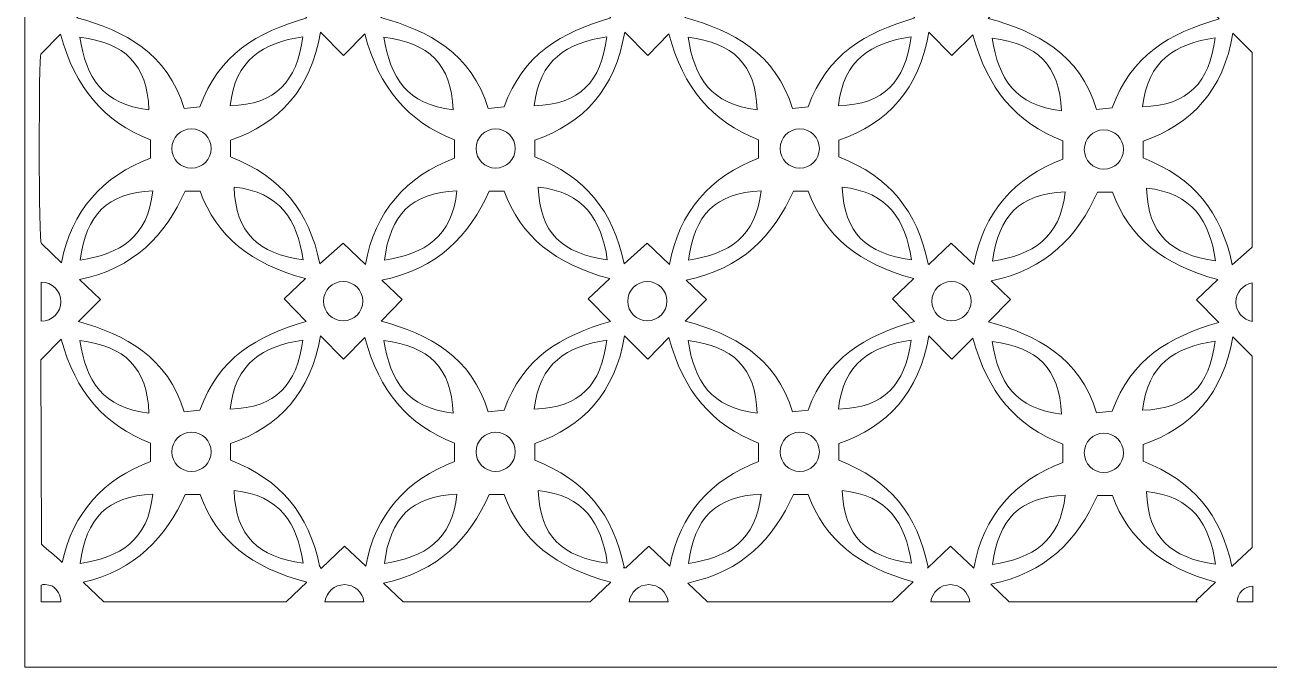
# Model space of a CAD drawing. Header units: centimetres. Extents: x -7.7 to 6.4, y -14.2 to 13.9.
# Drawn here: x -7.68 to -0.64, y -14.25 to -10.61 of the extents above; entities that cross this region are included whole.
import ezdxf

# ---------------------------------------------------------------- set-up
doc = ezdxf.new("R2010")
doc.units = ezdxf.units.CM
doc.header["$MEASUREMENT"] = 0
doc.layers.add('layer 1', color=7, linetype='Continuous')

msp = doc.modelspace()

# ---------------------------------------------------------------- linework, layer by layer
at = {"layer": 'layer 1', "color": 225, "lineweight": 9}
for points, knots in [([(-7.6778, -14.24696), (-7.6778, -5.44101), (-7.6778, 4.7382), (-7.6778, 13.91613), (-7.6778, 13.91613), (-7.6778, 13.91613), (6.39026, 13.91613), (6.39026, 13.91613), (6.39026, 13.91613), (6.39026, 5.27622), (6.39026, -5.18229), (6.39026, -14.24696), (6.39026, -14.24696), (6.39026, -14.24696), (-7.6778, -14.24696), (-7.6778, -14.24696)], [0, 0, 0, 0, 0.2, 0.2, 0.2, 0.2, 0.4, 0.4, 0.4, 0.4, 0.6, 0.6, 0.6, 0.6, 1, 1, 1, 1]), ([(-7.35885, -10.33803), (-7.35885, -10.33803), (-7.25078, -10.44023), (-7.25078, -10.44023), (-7.25078, -10.44023), (-7.25078, -10.44023), (-7.38342, -10.57453), (-7.38342, -10.57453), (-7.38342, -10.57453), (-7.11398, -10.64768), (-6.87074, -10.77521), (-6.77705, -11.08823), (-6.77705, -11.08823), (-6.77705, -11.08823), (-6.68785, -11.07799), (-6.68785, -11.07799), (-6.68785, -11.07799), (-6.58042, -10.78141), (-6.3675, -10.65722), (-6.08425, -10.57576), (-6.08425, -10.57576), (-6.08425, -10.57576), (-6.21205, -10.44636), (-6.21205, -10.44636), (-6.21205, -10.44636), (-6.21205, -10.44636), (-6.09255, -10.33334), (-6.09255, -10.33334), (-6.09255, -10.33334), (-6.40151, -10.25074), (-6.59391, -10.09558), (-6.68748, -9.839), (-6.68748, -9.839), (-6.68748, -9.839), (-6.77188, -9.83932), (-6.77188, -9.83932), (-6.77188, -9.83932), (-6.8806, -10.08531), (-7.05774, -10.2727), (-7.35885, -10.33803)], [0, 0, 0, 0, 0.0909091, 0.0909091, 0.0909091, 0.0909091, 0.1818182, 0.1818182, 0.1818182, 0.1818182, 0.2727273, 0.2727273, 0.2727273, 0.2727273, 0.3636364, 0.3636364, 0.3636364, 0.3636364, 0.4545455, 0.4545455, 0.4545455, 0.4545455, 0.5454545, 0.5454545, 0.5454545, 0.5454545, 0.6363636, 0.6363636, 0.6363636, 0.6363636, 0.7272727, 0.7272727, 0.7272727, 0.7272727, 0.8181818, 0.8181818, 0.8181818, 0.8181818, 1, 1, 1, 1]), ([(-5.66578, -10.57392), (-5.39545, -10.64698), (-5.15109, -10.77434), (-5.05715, -11.08823), (-5.05715, -11.08823), (-5.05715, -11.08823), (-4.96795, -11.07799), (-4.96795, -11.07799), (-4.96795, -11.07799), (-4.86052, -10.78141), (-4.6476, -10.65722), (-4.36434, -10.57576), (-4.36434, -10.57576), (-4.36434, -10.57576), (-4.49215, -10.44636), (-4.49215, -10.44636), (-4.49215, -10.44636), (-4.49215, -10.44636), (-4.37265, -10.33335), (-4.37265, -10.33335), (-4.37265, -10.33335), (-4.6816, -10.25075), (-4.87401, -10.09558), (-4.96758, -9.839), (-4.96758, -9.839), (-4.96758, -9.839), (-5.05197, -9.83932), (-5.05197, -9.83932), (-5.05197, -9.83932), (-5.1628, -10.09006), (-5.3447, -10.27992), (-5.65652, -10.34169), (-5.65652, -10.34169), (-5.65652, -10.34169), (-5.54335, -10.44914), (-5.54335, -10.44914), (-5.54335, -10.44914), (-5.54335, -10.44914), (-5.66578, -10.57392), (-5.66578, -10.57392)], [0, 0, 0, 0, 0.0909091, 0.0909091, 0.0909091, 0.0909091, 0.1818182, 0.1818182, 0.1818182, 0.1818182, 0.2727273, 0.2727273, 0.2727273, 0.2727273, 0.3636364, 0.3636364, 0.3636364, 0.3636364, 0.4545455, 0.4545455, 0.4545455, 0.4545455, 0.5454545, 0.5454545, 0.5454545, 0.5454545, 0.6363636, 0.6363636, 0.6363636, 0.6363636, 0.7272727, 0.7272727, 0.7272727, 0.7272727, 0.8181818, 0.8181818, 0.8181818, 0.8181818, 1, 1, 1, 1]), ([(-3.94587, -10.57392), (-3.67555, -10.64698), (-3.43119, -10.77434), (-3.33724, -11.08823), (-3.33724, -11.08823), (-3.33724, -11.08823), (-3.24804, -11.07799), (-3.24804, -11.07799), (-3.24804, -11.07799), (-3.14061, -10.78141), (-2.92769, -10.65722), (-2.64444, -10.57576), (-2.64444, -10.57576), (-2.64444, -10.57576), (-2.77224, -10.44636), (-2.77224, -10.44636), (-2.77224, -10.44636), (-2.77224, -10.44636), (-2.65275, -10.33335), (-2.65275, -10.33335), (-2.65275, -10.33335), (-2.9617, -10.25075), (-3.15411, -10.09558), (-3.24767, -9.839), (-3.24767, -9.839), (-3.24767, -9.839), (-3.33207, -9.83932), (-3.33207, -9.83932), (-3.33207, -9.83932), (-3.44289, -10.09006), (-3.6248, -10.27992), (-3.93662, -10.34169), (-3.93662, -10.34169), (-3.93662, -10.34169), (-3.82345, -10.44914), (-3.82345, -10.44914), (-3.82345, -10.44914), (-3.82345, -10.44914), (-3.94587, -10.57392), (-3.94587, -10.57392)], [0, 0, 0, 0, 0.0909091, 0.0909091, 0.0909091, 0.0909091, 0.1818182, 0.1818182, 0.1818182, 0.1818182, 0.2727273, 0.2727273, 0.2727273, 0.2727273, 0.3636364, 0.3636364, 0.3636364, 0.3636364, 0.4545455, 0.4545455, 0.4545455, 0.4545455, 0.5454545, 0.5454545, 0.5454545, 0.5454545, 0.6363636, 0.6363636, 0.6363636, 0.6363636, 0.7272727, 0.7272727, 0.7272727, 0.7272727, 0.8181818, 0.8181818, 0.8181818, 0.8181818, 1, 1, 1, 1]), ([(-2.23036, -10.5784), (-1.95829, -10.65127), (-1.71179, -10.7783), (-1.61734, -11.09389), (-1.61734, -11.09389), (-1.61734, -11.09389), (-1.52814, -11.08365), (-1.52814, -11.08365), (-1.52814, -11.08365), (-1.42071, -10.78707), (-1.20779, -10.66288), (-0.92454, -10.58142), (-0.92454, -10.58142), (-0.92454, -10.58142), (-1.05234, -10.45202), (-1.05234, -10.45202), (-1.05234, -10.45202), (-1.05234, -10.45202), (-0.93284, -10.33901), (-0.93284, -10.33901), (-0.93284, -10.33901), (-1.2418, -10.25641), (-1.4342, -10.10124), (-1.52777, -9.84466), (-1.52777, -9.84466), (-1.52777, -9.84466), (-1.61216, -9.84498), (-1.61216, -9.84498), (-1.61216, -9.84498), (-1.7224, -10.0944), (-1.903, -10.28357), (-2.21181, -10.34635), (-2.21181, -10.34635), (-2.21181, -10.34635), (-2.10354, -10.44914), (-2.10354, -10.44914), (-2.10354, -10.44914), (-2.10354, -10.44914), (-2.23036, -10.5784), (-2.23036, -10.5784)], [0, 0, 0, 0, 0.0909091, 0.0909091, 0.0909091, 0.0909091, 0.1818182, 0.1818182, 0.1818182, 0.1818182, 0.2727273, 0.2727273, 0.2727273, 0.2727273, 0.3636364, 0.3636364, 0.3636364, 0.3636364, 0.4545455, 0.4545455, 0.4545455, 0.4545455, 0.5454545, 0.5454545, 0.5454545, 0.5454545, 0.6363636, 0.6363636, 0.6363636, 0.6363636, 0.7272727, 0.7272727, 0.7272727, 0.7272727, 0.8181818, 0.8181818, 0.8181818, 0.8181818, 1, 1, 1, 1]), ([(-7.58762, -10.78127), (-7.58762, -10.78127), (-7.47554, -10.6678), (-7.47554, -10.6678), (-7.47554, -10.6678), (-7.39318, -10.97255), (-7.23362, -11.1602), (-6.96836, -11.26507), (-6.96836, -11.26507), (-6.96836, -11.26507), (-6.96827, -11.36945), (-6.96827, -11.36945), (-6.96827, -11.36945), (-7.23666, -11.46729), (-7.41674, -11.67001), (-7.47016, -11.9599), (-7.47016, -11.9599), (-7.47016, -11.9599), (-7.58432, -11.85195), (-7.58432, -11.85195), (-7.58432, -11.85195), (-7.6002, -11.86702), (-7.59952, -10.76914), (-7.58762, -10.78127)], [0, 0, 0, 0, 0.1428571, 0.1428571, 0.1428571, 0.1428571, 0.2857143, 0.2857143, 0.2857143, 0.2857143, 0.4285714, 0.4285714, 0.4285714, 0.4285714, 0.5714286, 0.5714286, 0.5714286, 0.5714286, 0.7142857, 0.7142857, 0.7142857, 0.7142857, 1, 1, 1, 1]), ([(-7.36706, -10.68441), (-7.33176, -10.91208), (-7.2377, -11.06651), (-6.97613, -11.09475), (-6.97613, -11.09475), (-6.98628, -10.8342), (-7.11226, -10.71843), (-7.36706, -10.68441)], [0, 0, 0, 0, 0.3333333, 0.3333333, 0.3333333, 0.3333333, 1, 1, 1, 1]), ([(-6.10639, -10.68209), (-6.33406, -10.71738), (-6.48849, -10.81143), (-6.51674, -11.07301), (-6.51674, -11.07301), (-6.25618, -11.06287), (-6.14041, -10.93687), (-6.10639, -10.68209)], [0, 0, 0, 0, 0.3333333, 0.3333333, 0.3333333, 0.3333333, 1, 1, 1, 1]), ([(-5.75193, -11.9692), (-5.70067, -11.67435), (-5.51962, -11.46833), (-5.24837, -11.36945), (-5.24837, -11.36945), (-5.24837, -11.36945), (-5.24846, -11.26507), (-5.24846, -11.26507), (-5.24846, -11.26507), (-5.51423, -11.15999), (-5.67391, -10.97182), (-5.75613, -10.66602), (-5.75613, -10.66602), (-5.75613, -10.66602), (-5.87521, -10.7874), (-5.87521, -10.7874), (-5.87521, -10.7874), (-5.87521, -10.7874), (-6.00561, -10.65538), (-6.00561, -10.65538), (-6.00561, -10.65538), (-6.05959, -10.97878), (-6.23945, -11.17194), (-6.51423, -11.2669), (-6.51423, -11.2669), (-6.51423, -11.2669), (-6.51423, -11.36167), (-6.51423, -11.36167), (-6.51423, -11.36167), (-6.22723, -11.47348), (-6.07172, -11.66626), (-6.00929, -11.96649), (-6.00929, -11.96649), (-6.00929, -11.96649), (-5.87851, -11.84903), (-5.87851, -11.84903), (-5.87851, -11.84903), (-5.87851, -11.84903), (-5.75193, -11.9692), (-5.75193, -11.9692)], [0, 0, 0, 0, 0.0909091, 0.0909091, 0.0909091, 0.0909091, 0.1818182, 0.1818182, 0.1818182, 0.1818182, 0.2727273, 0.2727273, 0.2727273, 0.2727273, 0.3636364, 0.3636364, 0.3636364, 0.3636364, 0.4545455, 0.4545455, 0.4545455, 0.4545455, 0.5454545, 0.5454545, 0.5454545, 0.5454545, 0.6363636, 0.6363636, 0.6363636, 0.6363636, 0.7272727, 0.7272727, 0.7272727, 0.7272727, 0.8181818, 0.8181818, 0.8181818, 0.8181818, 1, 1, 1, 1]), ([(-5.64715, -10.68441), (-5.61186, -10.91208), (-5.5178, -11.06651), (-5.25622, -11.09475), (-5.25622, -11.09475), (-5.26637, -10.8342), (-5.39236, -10.71843), (-5.64715, -10.68441)], [0, 0, 0, 0, 0.3333333, 0.3333333, 0.3333333, 0.3333333, 1, 1, 1, 1]), ([(-4.38649, -10.68209), (-4.61416, -10.71738), (-4.76859, -10.81143), (-4.79683, -11.07301), (-4.79683, -11.07301), (-4.53628, -11.06287), (-4.42051, -10.93687), (-4.38649, -10.68209)], [0, 0, 0, 0, 0.3333333, 0.3333333, 0.3333333, 0.3333333, 1, 1, 1, 1]), ([(-4.03203, -11.9692), (-3.98077, -11.67435), (-3.79972, -11.46833), (-3.52846, -11.36945), (-3.52846, -11.36945), (-3.52846, -11.36945), (-3.52855, -11.26507), (-3.52855, -11.26507), (-3.52855, -11.26507), (-3.79433, -11.15999), (-3.954, -10.97182), (-4.03622, -10.66602), (-4.03622, -10.66602), (-4.03622, -10.66602), (-4.15531, -10.7874), (-4.15531, -10.7874), (-4.15531, -10.7874), (-4.15531, -10.7874), (-4.2857, -10.65538), (-4.2857, -10.65538), (-4.2857, -10.65538), (-4.33969, -10.97878), (-4.51955, -11.17194), (-4.79433, -11.2669), (-4.79433, -11.2669), (-4.79433, -11.2669), (-4.79433, -11.36167), (-4.79433, -11.36167), (-4.79433, -11.36167), (-4.50733, -11.47348), (-4.35182, -11.66626), (-4.28939, -11.96649), (-4.28939, -11.96649), (-4.28939, -11.96649), (-4.15861, -11.84903), (-4.15861, -11.84903), (-4.15861, -11.84903), (-4.15861, -11.84903), (-4.03203, -11.9692), (-4.03203, -11.9692)], [0, 0, 0, 0, 0.0909091, 0.0909091, 0.0909091, 0.0909091, 0.1818182, 0.1818182, 0.1818182, 0.1818182, 0.2727273, 0.2727273, 0.2727273, 0.2727273, 0.3636364, 0.3636364, 0.3636364, 0.3636364, 0.4545455, 0.4545455, 0.4545455, 0.4545455, 0.5454545, 0.5454545, 0.5454545, 0.5454545, 0.6363636, 0.6363636, 0.6363636, 0.6363636, 0.7272727, 0.7272727, 0.7272727, 0.7272727, 0.8181818, 0.8181818, 0.8181818, 0.8181818, 1, 1, 1, 1]), ([(-3.92725, -10.68441), (-3.89195, -10.91208), (-3.79789, -11.06651), (-3.53632, -11.09475), (-3.53632, -11.09475), (-3.54647, -10.8342), (-3.67245, -10.71843), (-3.92725, -10.68441)], [0, 0, 0, 0, 0.3333333, 0.3333333, 0.3333333, 0.3333333, 1, 1, 1, 1]), ([(-2.66659, -10.68209), (-2.89425, -10.71738), (-3.04868, -10.81143), (-3.07693, -11.07301), (-3.07693, -11.07301), (-2.81637, -11.06287), (-2.70061, -10.93687), (-2.66659, -10.68209)], [0, 0, 0, 0, 0.3333333, 0.3333333, 0.3333333, 0.3333333, 1, 1, 1, 1]), ([(-2.5696, -11.96596), (-2.5696, -11.96596), (-2.56602, -11.96943), (-2.56602, -11.96943), (-2.56602, -11.96943), (-2.56602, -11.96943), (-2.4387, -11.84903), (-2.4387, -11.84903), (-2.4387, -11.84903), (-2.4387, -11.84903), (-2.31129, -11.96999), (-2.31129, -11.96999), (-2.31129, -11.96999), (-2.25889, -11.67774), (-2.07833, -11.47345), (-1.80856, -11.37511), (-1.80856, -11.37511), (-1.80856, -11.37511), (-1.80865, -11.27073), (-1.80865, -11.27073), (-1.80865, -11.27073), (-2.07467, -11.16556), (-2.2344, -10.97714), (-2.31655, -10.67085), (-2.31655, -10.67085), (-2.31655, -10.67085), (-2.43541, -10.7874), (-2.43541, -10.7874), (-2.43541, -10.7874), (-2.43541, -10.7874), (-2.5658, -10.65538), (-2.5658, -10.65538), (-2.5658, -10.65538), (-2.61978, -10.97878), (-2.79965, -11.17194), (-3.07442, -11.2669), (-3.07442, -11.2669), (-3.07442, -11.2669), (-3.07442, -11.36167), (-3.07442, -11.36167), (-3.07442, -11.36167), (-2.78759, -11.47342), (-2.6321, -11.66604), (-2.5696, -11.96596)], [0, 0, 0, 0, 0.0833333, 0.0833333, 0.0833333, 0.0833333, 0.1666667, 0.1666667, 0.1666667, 0.1666667, 0.25, 0.25, 0.25, 0.25, 0.3333333, 0.3333333, 0.3333333, 0.3333333, 0.4166667, 0.4166667, 0.4166667, 0.4166667, 0.5, 0.5, 0.5, 0.5, 0.5833333, 0.5833333, 0.5833333, 0.5833333, 0.6666667, 0.6666667, 0.6666667, 0.6666667, 0.75, 0.75, 0.75, 0.75, 0.8333333, 0.8333333, 0.8333333, 0.8333333, 1, 1, 1, 1]), ([(-2.20734, -10.69007), (-2.17205, -10.91774), (-2.07799, -11.07217), (-1.81641, -11.10041), (-1.81641, -11.10041), (-1.82656, -10.83986), (-1.95255, -10.72409), (-2.20734, -10.69007)], [0, 0, 0, 0, 0.3333333, 0.3333333, 0.3333333, 0.3333333, 1, 1, 1, 1]), ([(-0.94668, -10.68775), (-1.17435, -10.72304), (-1.32878, -10.81709), (-1.35703, -11.07867), (-1.35703, -11.07867), (-1.09647, -11.06853), (-0.9807, -10.94253), (-0.94668, -10.68775)], [0, 0, 0, 0, 0.3333333, 0.3333333, 0.3333333, 0.3333333, 1, 1, 1, 1]), ([(-0.73711, -10.77118), (-0.73711, -10.77118), (-0.73711, -11.87201), (-0.73711, -11.87201), (-0.73711, -11.87201), (-0.73711, -11.87201), (-0.84958, -11.97215), (-0.84958, -11.97215), (-0.84958, -11.97215), (-0.91201, -11.67192), (-1.06752, -11.47914), (-1.35452, -11.36733), (-1.35452, -11.36733), (-1.35452, -11.36733), (-1.35452, -11.27256), (-1.35452, -11.27256), (-1.35452, -11.27256), (-1.07974, -11.1776), (-0.89988, -10.98444), (-0.84589, -10.66104), (-0.84589, -10.66104), (-0.84589, -10.66104), (-0.73711, -10.77118), (-0.73711, -10.77118)], [0, 0, 0, 0, 0.1428571, 0.1428571, 0.1428571, 0.1428571, 0.2857143, 0.2857143, 0.2857143, 0.2857143, 0.4285714, 0.4285714, 0.4285714, 0.4285714, 0.5714286, 0.5714286, 0.5714286, 0.5714286, 0.7142857, 0.7142857, 0.7142857, 0.7142857, 1, 1, 1, 1]), ([(-6.62459, -11.31373), (-6.62459, -11.2526), (-6.67444, -11.20275), (-6.73557, -11.20275), (-6.73557, -11.20275), (-6.7967, -11.20275), (-6.84655, -11.2526), (-6.84655, -11.31373), (-6.84655, -11.31373), (-6.84655, -11.37486), (-6.7967, -11.42471), (-6.73557, -11.42471), (-6.73557, -11.42471), (-6.67444, -11.42471), (-6.62459, -11.37486), (-6.62459, -11.31373)], [0, 0, 0, 0, 0.2, 0.2, 0.2, 0.2, 0.4, 0.4, 0.4, 0.4, 0.6, 0.6, 0.6, 0.6, 1, 1, 1, 1]), ([(-4.90469, -11.31373), (-4.90469, -11.2526), (-4.95454, -11.20275), (-5.01567, -11.20275), (-5.01567, -11.20275), (-5.0768, -11.20275), (-5.12665, -11.2526), (-5.12665, -11.31373), (-5.12665, -11.31373), (-5.12665, -11.37486), (-5.0768, -11.42471), (-5.01567, -11.42471), (-5.01567, -11.42471), (-4.95454, -11.42471), (-4.90469, -11.37486), (-4.90469, -11.31373)], [0, 0, 0, 0, 0.2, 0.2, 0.2, 0.2, 0.4, 0.4, 0.4, 0.4, 0.6, 0.6, 0.6, 0.6, 1, 1, 1, 1]), ([(-3.18478, -11.31373), (-3.18478, -11.2526), (-3.23463, -11.20275), (-3.29577, -11.20275), (-3.29577, -11.20275), (-3.35689, -11.20275), (-3.40674, -11.2526), (-3.40674, -11.31373), (-3.40674, -11.31373), (-3.40674, -11.37486), (-3.35689, -11.42471), (-3.29577, -11.42471), (-3.29577, -11.42471), (-3.23463, -11.42471), (-3.18478, -11.37486), (-3.18478, -11.31373)], [0, 0, 0, 0, 0.2, 0.2, 0.2, 0.2, 0.4, 0.4, 0.4, 0.4, 0.6, 0.6, 0.6, 0.6, 1, 1, 1, 1]), ([(-1.46488, -11.31939), (-1.46488, -11.25826), (-1.51473, -11.20841), (-1.57586, -11.20841), (-1.57586, -11.20841), (-1.63699, -11.20841), (-1.68684, -11.25826), (-1.68684, -11.31939), (-1.68684, -11.31939), (-1.68684, -11.38052), (-1.63699, -11.43037), (-1.57586, -11.43037), (-1.57586, -11.43037), (-1.51473, -11.43037), (-1.46488, -11.38052), (-1.46488, -11.31939)], [0, 0, 0, 0, 0.2, 0.2, 0.2, 0.2, 0.4, 0.4, 0.4, 0.4, 0.6, 0.6, 0.6, 0.6, 1, 1, 1, 1]), ([(-6.10407, -11.94275), (-6.13936, -11.71507), (-6.23342, -11.56065), (-6.495, -11.5324), (-6.495, -11.5324), (-6.48485, -11.79296), (-6.35886, -11.90873), (-6.10407, -11.94275)], [0, 0, 0, 0, 0.3333333, 0.3333333, 0.3333333, 0.3333333, 1, 1, 1, 1]), ([(-4.38416, -11.94275), (-4.41946, -11.71507), (-4.51351, -11.56065), (-4.77509, -11.5324), (-4.77509, -11.5324), (-4.76494, -11.79296), (-4.63896, -11.90873), (-4.38416, -11.94275)], [0, 0, 0, 0, 0.3333333, 0.3333333, 0.3333333, 0.3333333, 1, 1, 1, 1]), ([(-2.66426, -11.94275), (-2.69955, -11.71507), (-2.79361, -11.56065), (-3.05519, -11.5324), (-3.05519, -11.5324), (-3.04504, -11.79296), (-2.91905, -11.90873), (-2.66426, -11.94275)], [0, 0, 0, 0, 0.3333333, 0.3333333, 0.3333333, 0.3333333, 1, 1, 1, 1]), ([(-0.94435, -11.94841), (-0.97965, -11.72074), (-1.07371, -11.56631), (-1.33529, -11.53806), (-1.33529, -11.53806), (-1.32513, -11.79862), (-1.19915, -11.91439), (-0.94435, -11.94841)], [0, 0, 0, 0, 0.3333333, 0.3333333, 0.3333333, 0.3333333, 1, 1, 1, 1]), ([(-7.36888, -12.05568), (-7.36888, -12.05568), (-7.25078, -12.16736), (-7.25078, -12.16736), (-7.25078, -12.16736), (-7.25078, -12.16736), (-7.37441, -12.29254), (-7.37441, -12.29254), (-7.37441, -12.29254), (-7.10858, -12.3661), (-6.86969, -12.49424), (-6.77705, -12.80377), (-6.77705, -12.80377), (-6.77705, -12.80377), (-6.68785, -12.79352), (-6.68785, -12.79352), (-6.68785, -12.79352), (-6.58067, -12.49763), (-6.36849, -12.37332), (-6.08621, -12.29186), (-6.08621, -12.29186), (-6.08621, -12.29186), (-6.21205, -12.16445), (-6.21205, -12.16445), (-6.21205, -12.16445), (-6.21205, -12.16445), (-6.09045, -12.04944), (-6.09045, -12.04944), (-6.09045, -12.04944), (-6.40062, -11.96699), (-6.5937, -11.8117), (-6.68748, -11.55453), (-6.68748, -11.55453), (-6.68748, -11.55453), (-6.77188, -11.55486), (-6.77188, -11.55486), (-6.77188, -11.55486), (-6.8818, -11.80357), (-7.06168, -11.99236), (-7.36888, -12.05568)], [0, 0, 0, 0, 0.0909091, 0.0909091, 0.0909091, 0.0909091, 0.1818182, 0.1818182, 0.1818182, 0.1818182, 0.2727273, 0.2727273, 0.2727273, 0.2727273, 0.3636364, 0.3636364, 0.3636364, 0.3636364, 0.4545455, 0.4545455, 0.4545455, 0.4545455, 0.5454545, 0.5454545, 0.5454545, 0.5454545, 0.6363636, 0.6363636, 0.6363636, 0.6363636, 0.7272727, 0.7272727, 0.7272727, 0.7272727, 0.8181818, 0.8181818, 0.8181818, 0.8181818, 1, 1, 1, 1]), ([(-7.36473, -11.94507), (-7.13706, -11.90978), (-6.98263, -11.81572), (-6.95438, -11.55414), (-6.95438, -11.55414), (-7.21494, -11.56429), (-7.33071, -11.69028), (-7.36473, -11.94507)], [0, 0, 0, 0, 0.3333333, 0.3333333, 0.3333333, 0.3333333, 1, 1, 1, 1]), ([(-5.66379, -12.28999), (-5.39425, -12.36313), (-5.15086, -12.49064), (-5.05715, -12.80377), (-5.05715, -12.80377), (-5.05715, -12.80377), (-4.96795, -12.79352), (-4.96795, -12.79352), (-4.96795, -12.79352), (-4.86077, -12.49763), (-4.64858, -12.37332), (-4.36631, -12.29186), (-4.36631, -12.29186), (-4.36631, -12.29186), (-4.49215, -12.16445), (-4.49215, -12.16445), (-4.49215, -12.16445), (-4.49215, -12.16445), (-4.37054, -12.04945), (-4.37054, -12.04945), (-4.37054, -12.04945), (-4.68073, -11.96699), (-4.8738, -11.8117), (-4.96758, -11.55453), (-4.96758, -11.55453), (-4.96758, -11.55453), (-5.05197, -11.55486), (-5.05197, -11.55486), (-5.05197, -11.55486), (-5.16306, -11.8062), (-5.34559, -11.99635), (-5.65877, -12.05765), (-5.65877, -12.05765), (-5.65877, -12.05765), (-5.54335, -12.16723), (-5.54335, -12.16723), (-5.54335, -12.16723), (-5.54335, -12.16723), (-5.66379, -12.28999), (-5.66379, -12.28999)], [0, 0, 0, 0, 0.0909091, 0.0909091, 0.0909091, 0.0909091, 0.1818182, 0.1818182, 0.1818182, 0.1818182, 0.2727273, 0.2727273, 0.2727273, 0.2727273, 0.3636364, 0.3636364, 0.3636364, 0.3636364, 0.4545455, 0.4545455, 0.4545455, 0.4545455, 0.5454545, 0.5454545, 0.5454545, 0.5454545, 0.6363636, 0.6363636, 0.6363636, 0.6363636, 0.7272727, 0.7272727, 0.7272727, 0.7272727, 0.8181818, 0.8181818, 0.8181818, 0.8181818, 1, 1, 1, 1]), ([(-5.64482, -11.94507), (-5.41716, -11.90978), (-5.26273, -11.81572), (-5.23448, -11.55414), (-5.23448, -11.55414), (-5.49504, -11.56429), (-5.6108, -11.69028), (-5.64482, -11.94507)], [0, 0, 0, 0, 0.3333333, 0.3333333, 0.3333333, 0.3333333, 1, 1, 1, 1]), ([(-3.94388, -12.28999), (-3.67435, -12.36313), (-3.43096, -12.49064), (-3.33724, -12.80377), (-3.33724, -12.80377), (-3.33724, -12.80377), (-3.24804, -12.79352), (-3.24804, -12.79352), (-3.24804, -12.79352), (-3.14086, -12.49763), (-2.92868, -12.37332), (-2.6464, -12.29186), (-2.6464, -12.29186), (-2.6464, -12.29186), (-2.77224, -12.16445), (-2.77224, -12.16445), (-2.77224, -12.16445), (-2.77224, -12.16445), (-2.65064, -12.04945), (-2.65064, -12.04945), (-2.65064, -12.04945), (-2.96083, -11.96699), (-3.15389, -11.8117), (-3.24767, -11.55453), (-3.24767, -11.55453), (-3.24767, -11.55453), (-3.33207, -11.55486), (-3.33207, -11.55486), (-3.33207, -11.55486), (-3.44316, -11.8062), (-3.62568, -11.99635), (-3.93886, -12.05765), (-3.93886, -12.05765), (-3.93886, -12.05765), (-3.82345, -12.16723), (-3.82345, -12.16723), (-3.82345, -12.16723), (-3.82345, -12.16723), (-3.94388, -12.28999), (-3.94388, -12.28999)], [0, 0, 0, 0, 0.0909091, 0.0909091, 0.0909091, 0.0909091, 0.1818182, 0.1818182, 0.1818182, 0.1818182, 0.2727273, 0.2727273, 0.2727273, 0.2727273, 0.3636364, 0.3636364, 0.3636364, 0.3636364, 0.4545455, 0.4545455, 0.4545455, 0.4545455, 0.5454545, 0.5454545, 0.5454545, 0.5454545, 0.6363636, 0.6363636, 0.6363636, 0.6363636, 0.7272727, 0.7272727, 0.7272727, 0.7272727, 0.8181818, 0.8181818, 0.8181818, 0.8181818, 1, 1, 1, 1]), ([(-3.92492, -11.94507), (-3.69725, -11.90978), (-3.54282, -11.81572), (-3.51458, -11.55414), (-3.51458, -11.55414), (-3.77513, -11.56429), (-3.8909, -11.69028), (-3.92492, -11.94507)], [0, 0, 0, 0, 0.3333333, 0.3333333, 0.3333333, 0.3333333, 1, 1, 1, 1]), ([(-2.22838, -12.29447), (-1.95709, -12.36742), (-1.71156, -12.4946), (-1.61734, -12.80943), (-1.61734, -12.80943), (-1.61734, -12.80943), (-1.52814, -12.79919), (-1.52814, -12.79919), (-1.52814, -12.79919), (-1.42096, -12.50329), (-1.20877, -12.37898), (-0.9265, -12.29752), (-0.9265, -12.29752), (-0.9265, -12.29752), (-1.05234, -12.17011), (-1.05234, -12.17011), (-1.05234, -12.17011), (-1.05234, -12.17011), (-0.93074, -12.05511), (-0.93074, -12.05511), (-0.93074, -12.05511), (-1.24092, -11.97265), (-1.43399, -11.81736), (-1.52777, -11.56019), (-1.52777, -11.56019), (-1.52777, -11.56019), (-1.61216, -11.56052), (-1.61216, -11.56052), (-1.61216, -11.56052), (-1.72267, -11.81053), (-1.90386, -12.00001), (-2.21402, -12.06234), (-2.21402, -12.06234), (-2.21402, -12.06234), (-2.10354, -12.16723), (-2.10354, -12.16723), (-2.10354, -12.16723), (-2.10354, -12.16723), (-2.22838, -12.29447), (-2.22838, -12.29447)], [0, 0, 0, 0, 0.0909091, 0.0909091, 0.0909091, 0.0909091, 0.1818182, 0.1818182, 0.1818182, 0.1818182, 0.2727273, 0.2727273, 0.2727273, 0.2727273, 0.3636364, 0.3636364, 0.3636364, 0.3636364, 0.4545455, 0.4545455, 0.4545455, 0.4545455, 0.5454545, 0.5454545, 0.5454545, 0.5454545, 0.6363636, 0.6363636, 0.6363636, 0.6363636, 0.7272727, 0.7272727, 0.7272727, 0.7272727, 0.8181818, 0.8181818, 0.8181818, 0.8181818, 1, 1, 1, 1]), ([(-2.20502, -11.95073), (-1.97735, -11.91544), (-1.82292, -11.82138), (-1.79467, -11.5598), (-1.79467, -11.5598), (-2.05523, -11.56995), (-2.17099, -11.69594), (-2.20502, -11.95073)], [0, 0, 0, 0, 0.3333333, 0.3333333, 0.3333333, 0.3333333, 1, 1, 1, 1]), ([(-7.58512, -12.0692), (-7.524, -12.0692), (-7.47414, -12.11905), (-7.47414, -12.18018), (-7.47414, -12.18018), (-7.47414, -12.24131), (-7.524, -12.29116), (-7.58512, -12.29116), (-7.58512, -12.29116), (-7.58512, -12.29116), (-7.58512, -12.0692), (-7.58512, -12.0692)], [0, 0, 0, 0, 0.25, 0.25, 0.25, 0.25, 0.5, 0.5, 0.5, 0.5, 1, 1, 1, 1]), ([(-5.76672, -12.17726), (-5.76672, -12.11613), (-5.81658, -12.06628), (-5.87771, -12.06628), (-5.87771, -12.06628), (-5.93883, -12.06628), (-5.98869, -12.11613), (-5.98869, -12.17726), (-5.98869, -12.17726), (-5.98869, -12.23839), (-5.93883, -12.28824), (-5.87771, -12.28824), (-5.87771, -12.28824), (-5.81658, -12.28824), (-5.76672, -12.23839), (-5.76672, -12.17726)], [0, 0, 0, 0, 0.2, 0.2, 0.2, 0.2, 0.4, 0.4, 0.4, 0.4, 0.6, 0.6, 0.6, 0.6, 1, 1, 1, 1]), ([(-4.04682, -12.17726), (-4.04682, -12.11613), (-4.09667, -12.06628), (-4.1578, -12.06628), (-4.1578, -12.06628), (-4.21893, -12.06628), (-4.26878, -12.11613), (-4.26878, -12.17726), (-4.26878, -12.17726), (-4.26878, -12.23839), (-4.21893, -12.28824), (-4.1578, -12.28824), (-4.1578, -12.28824), (-4.09667, -12.28824), (-4.04682, -12.23839), (-4.04682, -12.17726)], [0, 0, 0, 0, 0.2, 0.2, 0.2, 0.2, 0.4, 0.4, 0.4, 0.4, 0.6, 0.6, 0.6, 0.6, 1, 1, 1, 1]), ([(-2.32691, -12.17726), (-2.32691, -12.11613), (-2.37677, -12.06628), (-2.4379, -12.06628), (-2.4379, -12.06628), (-2.49903, -12.06628), (-2.54888, -12.11613), (-2.54888, -12.17726), (-2.54888, -12.17726), (-2.54888, -12.23839), (-2.49903, -12.28824), (-2.4379, -12.28824), (-2.4379, -12.28824), (-2.37677, -12.28824), (-2.32691, -12.23839), (-2.32691, -12.17726)], [0, 0, 0, 0, 0.2, 0.2, 0.2, 0.2, 0.4, 0.4, 0.4, 0.4, 0.6, 0.6, 0.6, 0.6, 1, 1, 1, 1]), ([(-0.73711, -12.07361), (-0.73711, -12.07361), (-0.73711, -12.29225), (-0.73711, -12.29225), (-0.73711, -12.29225), (-0.78919, -12.28315), (-0.82897, -12.23754), (-0.82897, -12.18292), (-0.82897, -12.18292), (-0.82897, -12.12831), (-0.78919, -12.08271), (-0.73711, -12.07361)], [0, 0, 0, 0, 0.25, 0.25, 0.25, 0.25, 0.5, 0.5, 0.5, 0.5, 1, 1, 1, 1]), ([(-6.00273, -13.68963), (-6.00273, -13.68963), (-5.86978, -13.5634), (-5.86978, -13.5634), (-5.86978, -13.5634), (-5.86978, -13.5634), (-5.75043, -13.67626), (-5.75043, -13.67626), (-5.75043, -13.67626), (-5.6972, -13.38593), (-5.51702, -13.18292), (-5.24837, -13.08499), (-5.24837, -13.08499), (-5.24837, -13.08499), (-5.24846, -12.9806), (-5.24846, -12.9806), (-5.24846, -12.9806), (-5.51365, -12.87575), (-5.6732, -12.68817), (-5.75558, -12.38355), (-5.75558, -12.38355), (-5.75558, -12.38355), (-5.87521, -12.50549), (-5.87521, -12.50549), (-5.87521, -12.50549), (-5.87521, -12.50549), (-6.00598, -12.37309), (-6.00598, -12.37309), (-6.00598, -12.37309), (-6.06041, -12.69518), (-6.24007, -12.88768), (-6.51423, -12.98243), (-6.51423, -12.98243), (-6.51423, -12.98243), (-6.51423, -13.0772), (-6.51423, -13.0772), (-6.51423, -13.0772), (-6.22948, -13.18814), (-6.07416, -13.37879), (-6.01077, -13.675), (-6.01077, -13.675), (-6.01077, -13.675), (-6.00273, -13.68963), (-6.00273, -13.68963)], [0, 0, 0, 0, 0.0833333, 0.0833333, 0.0833333, 0.0833333, 0.1666667, 0.1666667, 0.1666667, 0.1666667, 0.25, 0.25, 0.25, 0.25, 0.3333333, 0.3333333, 0.3333333, 0.3333333, 0.4166667, 0.4166667, 0.4166667, 0.4166667, 0.5, 0.5, 0.5, 0.5, 0.5833333, 0.5833333, 0.5833333, 0.5833333, 0.6666667, 0.6666667, 0.6666667, 0.6666667, 0.75, 0.75, 0.75, 0.75, 0.8333333, 0.8333333, 0.8333333, 0.8333333, 1, 1, 1, 1]), ([(-4.29161, -13.68463), (-4.29161, -13.68463), (-4.27875, -13.68619), (-4.27875, -13.68619), (-4.27875, -13.68619), (-4.27875, -13.68619), (-4.14942, -13.5634), (-4.14942, -13.5634), (-4.14942, -13.5634), (-4.14942, -13.5634), (-4.03046, -13.6759), (-4.03046, -13.6759), (-4.03046, -13.6759), (-3.97715, -13.38576), (-3.79701, -13.18288), (-3.52846, -13.08499), (-3.52846, -13.08499), (-3.52846, -13.08499), (-3.52855, -12.9806), (-3.52855, -12.9806), (-3.52855, -12.9806), (-3.79375, -12.87575), (-3.9533, -12.68817), (-4.03568, -12.38355), (-4.03568, -12.38355), (-4.03568, -12.38355), (-4.15531, -12.50549), (-4.15531, -12.50549), (-4.15531, -12.50549), (-4.15531, -12.50549), (-4.28608, -12.37309), (-4.28608, -12.37309), (-4.28608, -12.37309), (-4.3405, -12.69518), (-4.52017, -12.88768), (-4.79433, -12.98243), (-4.79433, -12.98243), (-4.79433, -12.98243), (-4.79433, -13.0772), (-4.79433, -13.0772), (-4.79433, -13.0772), (-4.50733, -13.18902), (-4.35182, -13.3818), (-4.28939, -13.68202), (-4.28939, -13.68202), (-4.28939, -13.68202), (-4.29161, -13.68463), (-4.29161, -13.68463)], [0, 0, 0, 0, 0.0769231, 0.0769231, 0.0769231, 0.0769231, 0.1538462, 0.1538462, 0.1538462, 0.1538462, 0.2307692, 0.2307692, 0.2307692, 0.2307692, 0.3076923, 0.3076923, 0.3076923, 0.3076923, 0.3846154, 0.3846154, 0.3846154, 0.3846154, 0.4615385, 0.4615385, 0.4615385, 0.4615385, 0.5384615, 0.5384615, 0.5384615, 0.5384615, 0.6153846, 0.6153846, 0.6153846, 0.6153846, 0.6923077, 0.6923077, 0.6923077, 0.6923077, 0.7692308, 0.7692308, 0.7692308, 0.7692308, 0.8461538, 0.8461538, 0.8461538, 0.8461538, 1, 1, 1, 1]), ([(-2.57432, -13.68769), (-2.57432, -13.68769), (-2.4434, -13.5634), (-2.4434, -13.5634), (-2.4434, -13.5634), (-2.4434, -13.5634), (-2.3117, -13.68794), (-2.3117, -13.68794), (-2.3117, -13.68794), (-2.25987, -13.39439), (-2.07906, -13.18925), (-1.80856, -13.09065), (-1.80856, -13.09065), (-1.80856, -13.09065), (-1.80865, -12.98626), (-1.80865, -12.98626), (-1.80865, -12.98626), (-2.07467, -12.88109), (-2.2344, -12.69268), (-2.31655, -12.38638), (-2.31655, -12.38638), (-2.31655, -12.38638), (-2.43541, -12.50549), (-2.43541, -12.50549), (-2.43541, -12.50549), (-2.43541, -12.50549), (-2.56617, -12.37309), (-2.56617, -12.37309), (-2.56617, -12.37309), (-2.6206, -12.69518), (-2.80027, -12.88768), (-3.07442, -12.98243), (-3.07442, -12.98243), (-3.07442, -12.98243), (-3.07442, -13.0772), (-3.07442, -13.0772), (-3.07442, -13.0772), (-2.78743, -13.18902), (-2.63192, -13.3818), (-2.56949, -13.68202), (-2.56949, -13.68202), (-2.56949, -13.68202), (-2.57432, -13.68769), (-2.57432, -13.68769)], [0, 0, 0, 0, 0.0833333, 0.0833333, 0.0833333, 0.0833333, 0.1666667, 0.1666667, 0.1666667, 0.1666667, 0.25, 0.25, 0.25, 0.25, 0.3333333, 0.3333333, 0.3333333, 0.3333333, 0.4166667, 0.4166667, 0.4166667, 0.4166667, 0.5, 0.5, 0.5, 0.5, 0.5833333, 0.5833333, 0.5833333, 0.5833333, 0.6666667, 0.6666667, 0.6666667, 0.6666667, 0.75, 0.75, 0.75, 0.75, 0.8333333, 0.8333333, 0.8333333, 0.8333333, 1, 1, 1, 1]), ([(-0.85156, -13.67844), (-0.85156, -13.67844), (-0.73711, -13.56978), (-0.73711, -13.56978), (-0.73711, -13.56978), (-0.73711, -13.56978), (-0.73711, -12.48927), (-0.73711, -12.48927), (-0.73711, -12.48927), (-0.73711, -12.48927), (-0.84627, -12.37875), (-0.84627, -12.37875), (-0.84627, -12.37875), (-0.9007, -12.70084), (-1.08036, -12.89334), (-1.35452, -12.98809), (-1.35452, -12.98809), (-1.35452, -12.98809), (-1.35452, -13.08286), (-1.35452, -13.08286), (-1.35452, -13.08286), (-1.07048, -13.19352), (-0.91526, -13.3835), (-0.85156, -13.67844)], [0, 0, 0, 0, 0.1428571, 0.1428571, 0.1428571, 0.1428571, 0.2857143, 0.2857143, 0.2857143, 0.2857143, 0.4285714, 0.4285714, 0.4285714, 0.4285714, 0.5714286, 0.5714286, 0.5714286, 0.5714286, 0.7142857, 0.7142857, 0.7142857, 0.7142857, 1, 1, 1, 1]), ([(-7.58762, -12.50841), (-7.58762, -12.50841), (-7.47306, -12.39242), (-7.47306, -12.39242), (-7.47306, -12.39242), (-7.38999, -12.69182), (-7.23097, -12.87677), (-6.96836, -12.9806), (-6.96836, -12.9806), (-6.96836, -12.9806), (-6.96827, -13.08499), (-6.96827, -13.08499), (-6.96827, -13.08499), (-7.23035, -13.18052), (-7.40821, -13.37606), (-7.46618, -13.65511), (-7.46618, -13.65511), (-7.50657, -13.61692), (-7.5499, -13.5845), (-7.58432, -13.55195), (-7.58432, -13.55195), (-7.58432, -13.55195), (-7.58762, -12.50841), (-7.58762, -12.50841)], [0, 0, 0, 0, 0.1428571, 0.1428571, 0.1428571, 0.1428571, 0.2857143, 0.2857143, 0.2857143, 0.2857143, 0.4285714, 0.4285714, 0.4285714, 0.4285714, 0.5714286, 0.5714286, 0.5714286, 0.5714286, 0.7142857, 0.7142857, 0.7142857, 0.7142857, 1, 1, 1, 1]), ([(-7.36706, -12.39995), (-7.33176, -12.62761), (-7.2377, -12.78204), (-6.97613, -12.81029), (-6.97613, -12.81029), (-6.98628, -12.54973), (-7.11226, -12.43397), (-7.36706, -12.39995)], [0, 0, 0, 0, 0.3333333, 0.3333333, 0.3333333, 0.3333333, 1, 1, 1, 1]), ([(-6.10639, -12.39762), (-6.33406, -12.43291), (-6.48849, -12.52697), (-6.51674, -12.78854), (-6.51674, -12.78854), (-6.25618, -12.7784), (-6.14041, -12.65241), (-6.10639, -12.39762)], [0, 0, 0, 0, 0.3333333, 0.3333333, 0.3333333, 0.3333333, 1, 1, 1, 1]), ([(-5.64715, -12.39995), (-5.61186, -12.62761), (-5.5178, -12.78204), (-5.25622, -12.81029), (-5.25622, -12.81029), (-5.26637, -12.54973), (-5.39236, -12.43397), (-5.64715, -12.39995)], [0, 0, 0, 0, 0.3333333, 0.3333333, 0.3333333, 0.3333333, 1, 1, 1, 1]), ([(-4.38649, -12.39762), (-4.61416, -12.43291), (-4.76859, -12.52697), (-4.79683, -12.78854), (-4.79683, -12.78854), (-4.53628, -12.7784), (-4.42051, -12.65241), (-4.38649, -12.39762)], [0, 0, 0, 0, 0.3333333, 0.3333333, 0.3333333, 0.3333333, 1, 1, 1, 1]), ([(-3.92725, -12.39995), (-3.89195, -12.62761), (-3.79789, -12.78204), (-3.53632, -12.81029), (-3.53632, -12.81029), (-3.54647, -12.54973), (-3.67245, -12.43397), (-3.92725, -12.39995)], [0, 0, 0, 0, 0.3333333, 0.3333333, 0.3333333, 0.3333333, 1, 1, 1, 1]), ([(-2.66659, -12.39762), (-2.89425, -12.43291), (-3.04868, -12.52697), (-3.07693, -12.78854), (-3.07693, -12.78854), (-2.81637, -12.7784), (-2.70061, -12.65241), (-2.66659, -12.39762)], [0, 0, 0, 0, 0.3333333, 0.3333333, 0.3333333, 0.3333333, 1, 1, 1, 1]), ([(-2.20734, -12.40561), (-2.17205, -12.63327), (-2.07799, -12.7877), (-1.81641, -12.81595), (-1.81641, -12.81595), (-1.82656, -12.55539), (-1.95255, -12.43963), (-2.20734, -12.40561)], [0, 0, 0, 0, 0.3333333, 0.3333333, 0.3333333, 0.3333333, 1, 1, 1, 1]), ([(-0.94668, -12.40328), (-1.17435, -12.43857), (-1.32878, -12.53263), (-1.35703, -12.7942), (-1.35703, -12.7942), (-1.09647, -12.78406), (-0.9807, -12.65807), (-0.94668, -12.40328)], [0, 0, 0, 0, 0.3333333, 0.3333333, 0.3333333, 0.3333333, 1, 1, 1, 1]), ([(-6.62459, -13.02927), (-6.62459, -12.96813), (-6.67444, -12.91828), (-6.73557, -12.91828), (-6.73557, -12.91828), (-6.7967, -12.91828), (-6.84655, -12.96813), (-6.84655, -13.02927), (-6.84655, -13.02927), (-6.84655, -13.09039), (-6.7967, -13.14024), (-6.73557, -13.14024), (-6.73557, -13.14024), (-6.67444, -13.14024), (-6.62459, -13.09039), (-6.62459, -13.02927)], [0, 0, 0, 0, 0.2, 0.2, 0.2, 0.2, 0.4, 0.4, 0.4, 0.4, 0.6, 0.6, 0.6, 0.6, 1, 1, 1, 1]), ([(-4.90469, -13.02927), (-4.90469, -12.96813), (-4.95454, -12.91828), (-5.01567, -12.91828), (-5.01567, -12.91828), (-5.0768, -12.91828), (-5.12665, -12.96813), (-5.12665, -13.02927), (-5.12665, -13.02927), (-5.12665, -13.09039), (-5.0768, -13.14024), (-5.01567, -13.14024), (-5.01567, -13.14024), (-4.95454, -13.14024), (-4.90469, -13.09039), (-4.90469, -13.02927)], [0, 0, 0, 0, 0.2, 0.2, 0.2, 0.2, 0.4, 0.4, 0.4, 0.4, 0.6, 0.6, 0.6, 0.6, 1, 1, 1, 1]), ([(-3.18478, -13.02927), (-3.18478, -12.96813), (-3.23463, -12.91828), (-3.29577, -12.91828), (-3.29577, -12.91828), (-3.35689, -12.91828), (-3.40674, -12.96813), (-3.40674, -13.02927), (-3.40674, -13.02927), (-3.40674, -13.09039), (-3.35689, -13.14024), (-3.29577, -13.14024), (-3.29577, -13.14024), (-3.23463, -13.14024), (-3.18478, -13.09039), (-3.18478, -13.02927)], [0, 0, 0, 0, 0.2, 0.2, 0.2, 0.2, 0.4, 0.4, 0.4, 0.4, 0.6, 0.6, 0.6, 0.6, 1, 1, 1, 1]), ([(-1.46488, -13.03493), (-1.46488, -12.97379), (-1.51473, -12.92394), (-1.57586, -12.92394), (-1.57586, -12.92394), (-1.63699, -12.92394), (-1.68684, -12.97379), (-1.68684, -13.03493), (-1.68684, -13.03493), (-1.68684, -13.09605), (-1.63699, -13.1459), (-1.57586, -13.1459), (-1.57586, -13.1459), (-1.51473, -13.1459), (-1.46488, -13.09605), (-1.46488, -13.03493)], [0, 0, 0, 0, 0.2, 0.2, 0.2, 0.2, 0.4, 0.4, 0.4, 0.4, 0.6, 0.6, 0.6, 0.6, 1, 1, 1, 1]), ([(-7.36473, -13.6606), (-7.13706, -13.62531), (-6.98263, -13.53126), (-6.95438, -13.26968), (-6.95438, -13.26968), (-7.21494, -13.27982), (-7.33071, -13.40581), (-7.36473, -13.6606)], [0, 0, 0, 0, 0.3333333, 0.3333333, 0.3333333, 0.3333333, 1, 1, 1, 1]), ([(-6.2005, -13.87739), (-6.2005, -13.87739), (-7.23113, -13.87739), (-7.23113, -13.87739), (-7.23113, -13.87739), (-7.23113, -13.87739), (-7.34817, -13.76671), (-7.34817, -13.76671), (-7.34817, -13.76671), (-7.05353, -13.6993), (-6.87931, -13.51347), (-6.77188, -13.27039), (-6.77188, -13.27039), (-6.77188, -13.27039), (-6.68748, -13.27007), (-6.68748, -13.27007), (-6.68748, -13.27007), (-6.59305, -13.52904), (-6.39793, -13.6847), (-6.08392, -13.76671), (-6.08392, -13.76671), (-6.08392, -13.76671), (-6.2005, -13.87739), (-6.2005, -13.87739)], [0, 0, 0, 0, 0.1428571, 0.1428571, 0.1428571, 0.1428571, 0.2857143, 0.2857143, 0.2857143, 0.2857143, 0.4285714, 0.4285714, 0.4285714, 0.4285714, 0.5714286, 0.5714286, 0.5714286, 0.5714286, 0.7142857, 0.7142857, 0.7142857, 0.7142857, 1, 1, 1, 1]), ([(-6.10407, -13.65828), (-6.13936, -13.43061), (-6.23342, -13.27618), (-6.495, -13.24794), (-6.495, -13.24794), (-6.48485, -13.50849), (-6.35886, -13.62426), (-6.10407, -13.65828)], [0, 0, 0, 0, 0.3333333, 0.3333333, 0.3333333, 0.3333333, 1, 1, 1, 1]), ([(-4.48013, -13.87739), (-4.48013, -13.87739), (-5.53775, -13.87739), (-5.53775, -13.87739), (-5.53775, -13.87739), (-5.53775, -13.87739), (-5.64986, -13.77138), (-5.64986, -13.77138), (-5.64986, -13.77138), (-5.34212, -13.70823), (-5.162, -13.51934), (-5.05197, -13.27039), (-5.05197, -13.27039), (-5.05197, -13.27039), (-4.96758, -13.27007), (-4.96758, -13.27007), (-4.96758, -13.27007), (-4.8731, -13.52914), (-4.67787, -13.68482), (-4.36365, -13.7668), (-4.36365, -13.7668), (-4.36365, -13.7668), (-4.48013, -13.87739), (-4.48013, -13.87739)], [0, 0, 0, 0, 0.1428571, 0.1428571, 0.1428571, 0.1428571, 0.2857143, 0.2857143, 0.2857143, 0.2857143, 0.4285714, 0.4285714, 0.4285714, 0.4285714, 0.5714286, 0.5714286, 0.5714286, 0.5714286, 0.7142857, 0.7142857, 0.7142857, 0.7142857, 1, 1, 1, 1]), ([(-5.64482, -13.6606), (-5.41716, -13.62531), (-5.26273, -13.53126), (-5.23448, -13.26968), (-5.23448, -13.26968), (-5.49504, -13.27982), (-5.6108, -13.40581), (-5.64482, -13.6606)], [0, 0, 0, 0, 0.3333333, 0.3333333, 0.3333333, 0.3333333, 1, 1, 1, 1]), ([(-4.38416, -13.65828), (-4.41946, -13.43061), (-4.51351, -13.27618), (-4.77509, -13.24794), (-4.77509, -13.24794), (-4.76494, -13.50849), (-4.63896, -13.62426), (-4.38416, -13.65828)], [0, 0, 0, 0, 0.3333333, 0.3333333, 0.3333333, 0.3333333, 1, 1, 1, 1]), ([(-2.77412, -13.87739), (-2.77412, -13.87739), (-3.81739, -13.87739), (-3.81739, -13.87739), (-3.81739, -13.87739), (-3.81739, -13.87739), (-3.92958, -13.7713), (-3.92958, -13.7713), (-3.92958, -13.7713), (-3.62207, -13.70808), (-3.44205, -13.51923), (-3.33207, -13.27039), (-3.33207, -13.27039), (-3.33207, -13.27039), (-3.24767, -13.27007), (-3.24767, -13.27007), (-3.24767, -13.27007), (-3.15429, -13.52614), (-2.96247, -13.6812), (-2.65461, -13.76392), (-2.65461, -13.76392), (-2.65461, -13.76392), (-2.77412, -13.87739), (-2.77412, -13.87739)], [0, 0, 0, 0, 0.1428571, 0.1428571, 0.1428571, 0.1428571, 0.2857143, 0.2857143, 0.2857143, 0.2857143, 0.4285714, 0.4285714, 0.4285714, 0.4285714, 0.5714286, 0.5714286, 0.5714286, 0.5714286, 0.7142857, 0.7142857, 0.7142857, 0.7142857, 1, 1, 1, 1]), ([(-3.92492, -13.6606), (-3.69725, -13.62531), (-3.54282, -13.53126), (-3.51458, -13.26968), (-3.51458, -13.26968), (-3.77513, -13.27982), (-3.8909, -13.40581), (-3.92492, -13.6606)], [0, 0, 0, 0, 0.3333333, 0.3333333, 0.3333333, 0.3333333, 1, 1, 1, 1]), ([(-2.66426, -13.65828), (-2.69955, -13.43061), (-2.79361, -13.27618), (-3.05519, -13.24794), (-3.05519, -13.24794), (-3.04504, -13.50849), (-2.91905, -13.62426), (-2.66426, -13.65828)], [0, 0, 0, 0, 0.3333333, 0.3333333, 0.3333333, 0.3333333, 1, 1, 1, 1]), ([(-1.04761, -13.87739), (-1.04761, -13.87739), (-2.11138, -13.87739), (-2.11138, -13.87739), (-2.11138, -13.87739), (-2.11138, -13.87739), (-2.21616, -13.7783), (-2.21616, -13.7783), (-2.21616, -13.7783), (-1.90469, -13.71641), (-1.72292, -13.52664), (-1.61216, -13.27605), (-1.61216, -13.27605), (-1.61216, -13.27605), (-1.52777, -13.27573), (-1.52777, -13.27573), (-1.52777, -13.27573), (-1.4354, -13.52902), (-1.24672, -13.68347), (-0.94469, -13.76685), (-0.94469, -13.76685), (-0.94469, -13.76685), (-1.05412, -13.87075), (-1.05412, -13.87075), (-1.05412, -13.87075), (-1.05412, -13.87075), (-1.04761, -13.87739), (-1.04761, -13.87739)], [0, 0, 0, 0, 0.125, 0.125, 0.125, 0.125, 0.25, 0.25, 0.25, 0.25, 0.375, 0.375, 0.375, 0.375, 0.5, 0.5, 0.5, 0.5, 0.625, 0.625, 0.625, 0.625, 0.75, 0.75, 0.75, 0.75, 1, 1, 1, 1]), ([(-2.20502, -13.66626), (-1.97735, -13.63097), (-1.82292, -13.53692), (-1.79467, -13.27534), (-1.79467, -13.27534), (-2.05523, -13.28548), (-2.17099, -13.41147), (-2.20502, -13.66626)], [0, 0, 0, 0, 0.3333333, 0.3333333, 0.3333333, 0.3333333, 1, 1, 1, 1]), ([(-0.94435, -13.66394), (-0.97965, -13.43627), (-1.07371, -13.28184), (-1.33529, -13.2536), (-1.33529, -13.2536), (-1.32513, -13.51415), (-1.19915, -13.62992), (-0.94435, -13.66394)], [0, 0, 0, 0, 0.3333333, 0.3333333, 0.3333333, 0.3333333, 1, 1, 1, 1]), ([(-7.58559, -13.87708), (-7.58559, -13.87708), (-7.58532, -13.78272), (-7.58532, -13.78272), (-7.58532, -13.78272), (-7.58045, -13.77945), (-7.57127, -13.78065), (-7.56397, -13.78065), (-7.56397, -13.78065), (-7.54922, -13.78065), (-7.53514, -13.78355), (-7.52225, -13.78881), (-7.52225, -13.78881), (-7.49394, -13.80836), (-7.47509, -13.84071), (-7.47417, -13.87739), (-7.47417, -13.87739), (-7.47417, -13.87739), (-7.58559, -13.87708), (-7.58559, -13.87708)], [0, 0, 0, 0, 0.1666667, 0.1666667, 0.1666667, 0.1666667, 0.3333333, 0.3333333, 0.3333333, 0.3333333, 0.5, 0.5, 0.5, 0.5, 0.6666667, 0.6666667, 0.6666667, 0.6666667, 1, 1, 1, 1]), ([(-5.76053, -13.87739), (-5.76053, -13.87739), (-5.98066, -13.87739), (-5.98066, -13.87739), (-5.98066, -13.87739), (-5.97364, -13.82294), (-5.9269, -13.78065), (-5.87058, -13.78065), (-5.87058, -13.78065), (-5.81428, -13.78065), (-5.76755, -13.82294), (-5.76053, -13.87739)], [0, 0, 0, 0, 0.25, 0.25, 0.25, 0.25, 0.5, 0.5, 0.5, 0.5, 1, 1, 1, 1]), ([(-4.04017, -13.87739), (-4.04017, -13.87739), (-4.2603, -13.87739), (-4.2603, -13.87739), (-4.2603, -13.87739), (-4.25328, -13.82294), (-4.20653, -13.78065), (-4.15022, -13.78065), (-4.15022, -13.78065), (-4.09391, -13.78065), (-4.04719, -13.82294), (-4.04017, -13.87739)], [0, 0, 0, 0, 0.25, 0.25, 0.25, 0.25, 0.5, 0.5, 0.5, 0.5, 1, 1, 1, 1]), ([(-2.33415, -13.87739), (-2.33415, -13.87739), (-2.55428, -13.87739), (-2.55428, -13.87739), (-2.55428, -13.87739), (-2.54726, -13.82294), (-2.50051, -13.78065), (-2.4442, -13.78065), (-2.4442, -13.78065), (-2.3879, -13.78065), (-2.34117, -13.82294), (-2.33415, -13.87739)], [0, 0, 0, 0, 0.25, 0.25, 0.25, 0.25, 0.5, 0.5, 0.5, 0.5, 1, 1, 1, 1]), ([(-0.73287, -13.87856), (-0.73287, -13.87856), (-0.82256, -13.87856), (-0.82256, -13.87856), (-0.82256, -13.87856), (-0.82256, -13.82916), (-0.78227, -13.78886), (-0.73287, -13.78886), (-0.73287, -13.78886), (-0.73287, -13.78886), (-0.73287, -13.87856), (-0.73287, -13.87856)], [0, 0, 0, 0, 0.25, 0.25, 0.25, 0.25, 0.5, 0.5, 0.5, 0.5, 1, 1, 1, 1])]:
    msp.add_open_spline(points, degree=3, knots=knots, dxfattribs=at)

doc.saveas('drawing.dxf')
